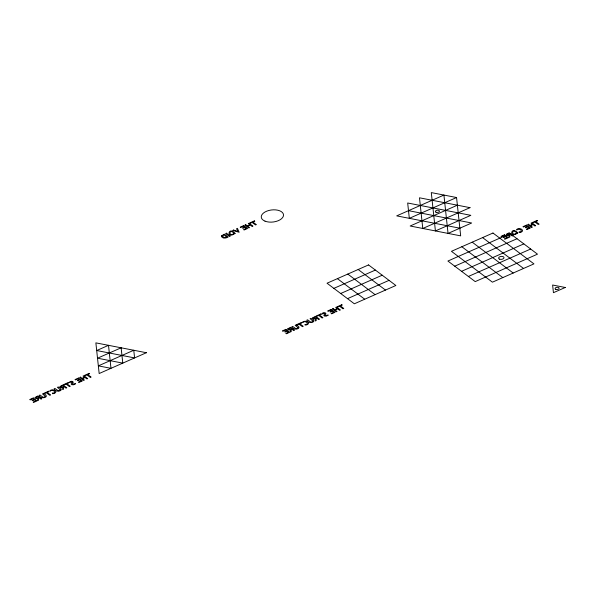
<?xml version="1.0" encoding="UTF-8"?>
<svg xmlns="http://www.w3.org/2000/svg" width="595" height="595" viewBox="0 0 595 595"><rect width="100%" height="100%" fill="white"/><g stroke="black" fill="none" stroke-linecap="round" stroke-linejoin="round"><path stroke-width="0.89" d="M456.558 197.525L409.323 218.335L407.679 202.999L470.838 215.331L435.414 230.934L431.293 192.594L456.558 197.525L460.671 235.865L410.148 226.003L457.377 205.193M333.862 288.367L375.378 270.071M340.69 293.506L382.213 275.21M347.517 298.653L389.041 280.357M454.729 266.181L517.01 238.736M461.556 271.32L523.838 243.876M468.384 276.467L530.666 249.022M408.497 210.667L471.656 222.999L448.042 233.404L443.922 195.063L396.694 215.873L459.853 228.197M482.59 237.598L523.563 268.457M472.207 242.172L513.188 273.031M461.832 246.746L502.805 277.605M358.175 269.498L385.486 290.07M347.792 274.072L375.11 294.644M337.41 278.646L364.728 299.218M36.094 397.527L37.15 398.174L38.883 397.557L37.634 396.62L36.094 397.527M61.092 386.519L62.148 387.159L63.873 386.549L62.624 385.605L61.092 386.519M288.761 328.901L289.817 329.548L291.543 328.931L290.293 327.994L288.761 328.901M313.751 317.894L314.807 318.533L316.533 317.923L315.283 316.979L313.751 317.894M507.349 234.348L508.398 234.988L510.131 234.378L508.881 233.441L507.349 234.348M222.292 235.962L224.047 237.517L226.844 237.011L223.973 234.846L222.292 235.962M52.457 393.169L52.42 393.667C54.041 393.987 57.351 392.261 55.149 390.647C54.033 389.071 48.611 390.179 50.062 391.279C52.293 388.141 57.745 393.25 52.457 393.169M305.116 324.543L305.079 325.041C306.7 325.361 310.01 323.635 307.808 322.021C306.693 320.445 301.271 321.553 302.721 322.654C304.96 319.515 310.404 324.625 305.116 324.543M519.167 231.991L519.13 232.489C520.751 232.809 524.061 231.083 521.86 229.469C520.744 227.885 515.322 229.001 516.772 230.101C519.004 226.963 524.455 232.072 519.167 231.991M234.118 233.389C228.316 237.978 228.889 227.439 234.118 233.389M516.795 232.965C510.993 237.554 511.566 227.015 516.795 232.965M72.255 382.221L71.117 383.946L71.772 384.69L73.639 384.764L75.602 383.708L72.293 384.177L73.245 382.198C72.888 380.287 68.105 381.871 69.779 382.607L71.058 381.826L72.255 382.221M324.915 313.595L323.777 315.32L324.439 316.064L326.305 316.138L328.262 315.082L324.959 315.551L325.911 313.572C325.547 311.661 320.772 313.245 322.438 313.974L323.717 313.201L324.915 313.595M221.385 235.977C221.838 238.915 226.264 238.335 228.145 237.033L224.3 234.14L221.385 235.977M45.398 396.322L44.119 397.237A1.302 0.707 -6.5 0 1 43.041 397.207L39.991 395.013L39.196 395.363C40.869 400.137 51.423 396.739 43.301 393.555L42.498 393.905L45.398 396.322M60.333 389.74L59.054 390.655A1.302 0.707 -6.5 0 1 57.975 390.625L54.926 388.431L54.13 388.78C55.804 393.555 66.357 390.164 58.236 386.973L57.432 387.33L60.333 389.74M298.065 327.696L296.779 328.611A1.302 0.707 -6.5 0 1 295.7 328.581L292.658 326.387L291.855 326.737C293.528 331.512 304.082 328.113 295.96 324.93L295.165 325.279L298.065 327.696M313 321.114L311.713 322.029A1.302 0.707 -6.5 0 1 310.635 321.999L307.593 319.805L306.789 320.155C308.463 324.93 319.017 321.531 310.895 318.347L310.099 318.704L313 321.114M235.077 233.381C226.1 239.874 228.019 225.498 235.077 233.381M517.754 232.957C508.77 239.45 510.696 225.081 517.754 232.957M35.157 397.43L35.105 397.862A2.276 1.235 -6.5 0 0 35.886 398.501L37.611 398.538L37.686 400.621L38.601 400.219L38.511 398.286L39.33 397.891L41.01 399.156L41.806 398.806L37.961 395.913L35.157 397.43M60.147 386.415L60.095 386.847A2.276 1.235 -6.5 0 0 60.876 387.494L62.601 387.531L62.676 389.606L63.591 389.204L63.501 387.278L64.32 386.884L66 388.148L66.796 387.791L62.951 384.898L60.147 386.415M287.816 328.804L287.764 329.236A2.276 1.235 -6.5 0 0 288.545 329.875L290.278 329.913L290.345 331.995L291.26 331.594L291.171 329.66L291.989 329.266L293.67 330.53L294.466 330.18L290.62 327.287L287.816 328.804M312.806 317.789L312.754 318.221A2.276 1.235 -6.5 0 0 313.535 318.868L315.268 318.905L315.343 320.98L316.25 320.579L316.161 318.652L316.979 318.258L318.66 319.522L319.455 319.165L315.61 316.272L312.806 317.789M506.404 234.251L506.352 234.683A2.276 1.235 -6.5 0 0 507.133 235.322L508.859 235.36L508.933 237.442L509.848 237.041L509.759 235.107L510.577 234.713L512.258 235.977L513.054 235.627L509.208 232.734L506.404 234.251M226.435 233.195L225.631 233.552L229.484 236.446L230.28 236.096L226.435 233.195M233.59 230.042L232.734 230.421L239.145 232.251L237.427 228.354L236.542 228.74L237.874 231.537L233.59 230.042M243.719 225.579L240.231 227.119L240.7 227.476L243.4 226.286L244.463 227.089L242.529 227.945L242.976 228.279L244.909 227.431L246.3 228.473L243.645 229.64L244.121 229.997L247.565 228.48L243.719 225.579M245.72 224.702L244.917 225.051L248.762 227.952L249.565 227.595L247.706 226.197L250.257 225.074L252.116 226.472L252.92 226.122L249.067 223.222L248.271 223.571L249.811 224.739L247.26 225.862L245.72 224.702M254.34 220.901L249.736 222.924L250.212 223.281L252.154 222.426L255.53 224.97L256.326 224.62L252.957 222.076L254.816 221.258L254.34 220.901M108.506 345.323L96.695 350.529L134.589 357.922L133.763 350.254L98.346 365.865L110.975 368.327L108.506 345.323M121.135 347.792L97.521 358.197L122.786 363.129L121.135 347.792M33.246 397.988L29.75 399.528L30.226 399.885L32.918 398.695L33.982 399.498L32.056 400.353L32.502 400.688L34.428 399.84L35.819 400.881L33.171 402.049L33.64 402.406L37.091 400.889L33.246 397.988M48.574 391.235L43.971 393.258L44.439 393.615L46.388 392.76L49.757 395.303L50.56 394.954L47.184 392.41L49.043 391.592L48.574 391.235M68.261 382.555L63.658 384.586L64.134 384.943L66.075 384.087L69.451 386.624L70.247 386.274L66.878 383.73L68.737 382.912L68.261 382.555M78.51 378.041L75.015 379.58L75.491 379.937L78.183 378.747L79.247 379.558L77.32 380.406L77.767 380.74L79.693 379.893L81.084 380.934L78.436 382.102L78.904 382.459L82.355 380.941L78.51 378.041M80.504 377.163L79.708 377.513L83.553 380.413L84.349 380.064L82.489 378.658L85.048 377.535L86.9 378.933L87.703 378.584L83.858 375.683L83.055 376.04L84.594 377.2L82.043 378.323L80.504 377.163M89.124 373.363L84.527 375.393L84.996 375.75L86.944 374.887L90.314 377.431L91.117 377.081L87.74 374.538L89.6 373.72L89.124 373.363M470.013 207.662L422.777 228.473L419.482 197.8L470.013 207.662M146.4 352.723L99.164 373.534L95.869 342.861L146.4 352.723M368.55 264.924L327.034 283.22L354.345 303.792L395.868 285.496L368.55 264.924M492.972 233.024L451.449 251.321L492.422 282.179L533.946 263.882L492.972 233.024M285.905 329.362L282.409 330.902L282.885 331.259L285.578 330.069L286.649 330.872L284.715 331.727L285.161 332.062L287.095 331.214L288.478 332.255L285.831 333.423L286.299 333.78L289.75 332.255L285.905 329.362M301.234 322.609L296.63 324.632L297.106 324.989L299.047 324.134L302.424 326.677L303.219 326.328L299.843 323.784L301.702 322.966L301.234 322.609M320.921 313.929L316.324 315.96L316.793 316.317L318.742 315.462L322.111 317.998L322.914 317.648L319.537 315.105L321.397 314.286L320.921 313.929M331.17 309.415L327.674 310.954L328.15 311.311L330.842 310.121L331.913 310.932L329.98 311.78L330.426 312.115L332.36 311.267L333.743 312.308L331.095 313.476L331.564 313.833L335.015 312.316L331.17 309.415M333.163 308.537L332.367 308.887L336.212 311.787L337.008 311.438L335.149 310.032L337.707 308.909L339.567 310.307L340.362 309.958L336.517 307.057L335.721 307.414L337.261 308.574L334.702 309.697L333.163 308.537M341.79 304.737L337.187 306.767L337.663 307.124L339.604 306.261L342.98 308.805L343.776 308.455L340.399 305.912L342.259 305.094L341.79 304.737M504.493 234.809L500.997 236.349L501.473 236.706L504.166 235.516L505.237 236.319L503.303 237.174L503.749 237.509L505.683 236.661L507.066 237.703L504.419 238.87L504.887 239.227L508.338 237.703L504.493 234.809M526.486 225.118L522.99 226.658L523.466 227.015L526.159 225.825L527.23 226.628L525.296 227.483L525.742 227.818L527.676 226.97L529.059 228.011L526.411 229.179L526.88 229.536L530.331 228.011L526.486 225.118M528.479 224.241L527.683 224.59L531.528 227.491L532.324 227.134L530.465 225.736L533.023 224.613L534.883 226.011L535.678 225.661L531.833 222.761L531.03 223.11L532.577 224.27L530.019 225.401L528.479 224.241M537.106 220.44L532.503 222.463L532.979 222.82L534.92 221.965L538.289 224.508L539.092 224.151L535.716 221.615L537.575 220.797L537.106 220.44M510.183 233.59L447.901 261.034L475.212 281.606L537.493 254.162L510.183 233.59M565.25 287.489L553.439 292.688L552.621 285.02L565.25 287.489M499.503 259.137A2.715 1.48 -6.5 0 0 503.95 257.97A2.715 1.48 -6.5 0 0 500.447 256.542A2.715 1.48 -6.5 0 0 499.503 259.137M264.983 221.132A11.186 6.076 -6.5 0 0 283.294 216.342A11.186 6.076 -6.5 0 0 268.88 210.466A11.186 6.076 -6.5 0 0 264.983 221.132M436.068 212.251A2.053 1.116 -6.5 0 0 439.422 211.374A2.053 1.116 -6.5 0 0 436.782 210.303A2.053 1.116 -6.5 0 0 436.068 212.251M555.745 289.341A2.053 1.116 -6.5 0 0 559.099 288.463A2.053 1.116 -6.5 0 0 556.459 287.392A2.053 1.116 -6.5 0 0 555.745 289.341"/></g></svg>
